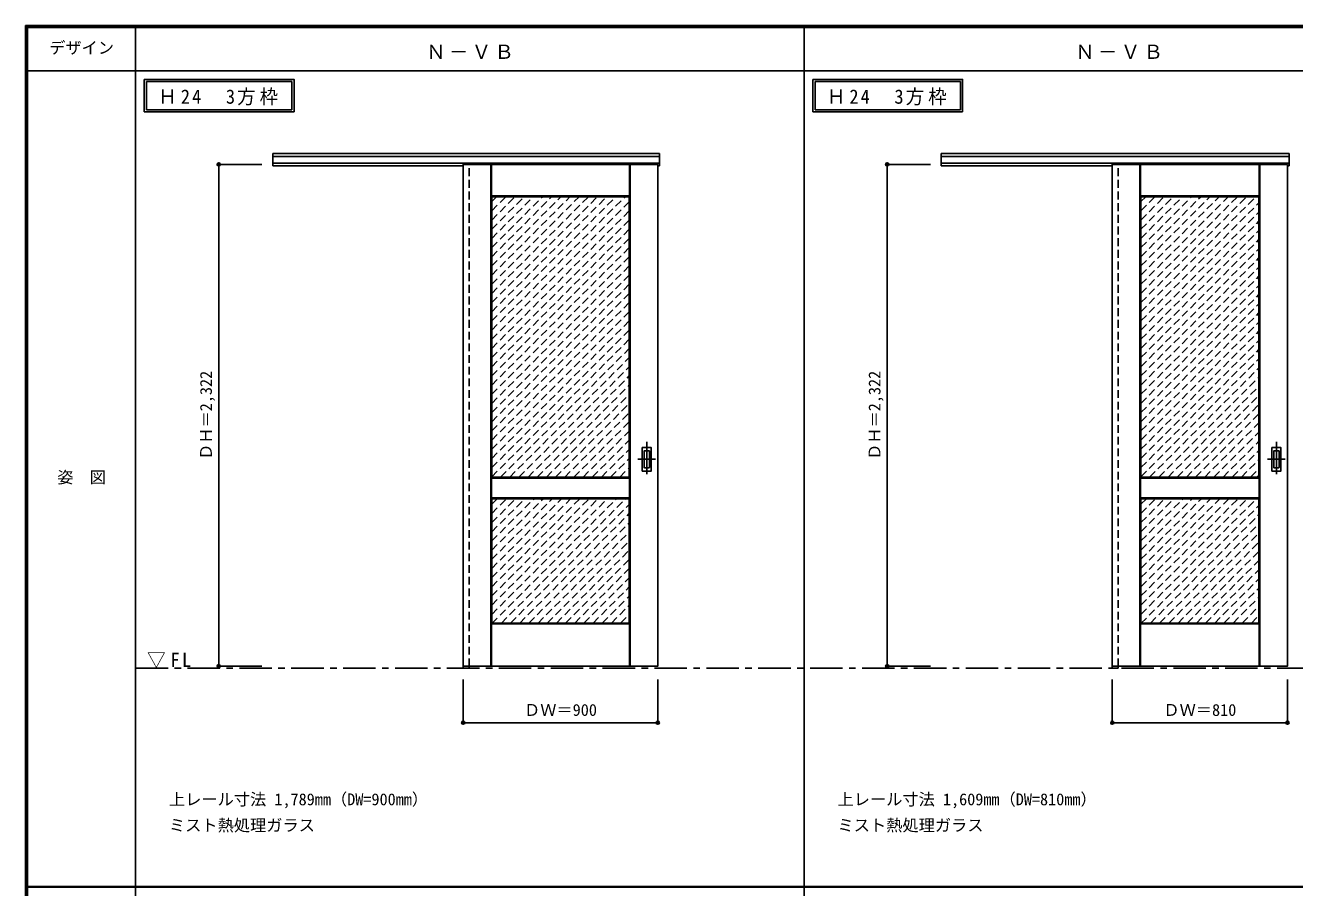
# Model space of a CAD drawing. Units: millimetres, scale not verified. Extents: x -6000 to 5700, y -4307 to 4260.
# Drawn here: x -6000 to -129, y 186 to 4175 of the extents above; entities that cross this region are included whole.
import ezdxf
from ezdxf.enums import TextEntityAlignment as Align

# ---------------------------------------------------------------- set-up
doc = ezdxf.new("R2010")
doc.units = ezdxf.units.MM
doc.header["$LTSCALE"] = 30
doc.header["$PDMODE"] = 32
doc.header["$PDSIZE"] = 15
doc.linetypes.add('CHAIN1', pattern=[8, 5, -1, 1, -1])
doc.linetypes.add('DASHED1', pattern=[1.8, 1.2, -0.6])
for name, color, linetype in [('0-1_通り芯', 4, 'CHAIN1'), ('0-2_扉', 3, 'Continuous'), ('0-3_仕上げ', 7, 'Continuous'), ('0-4_枠', 3, 'Continuous'), ('0-6_引手', 3, 'Continuous'), ('0-A_文字', 7, 'Continuous'), ('0-B_寸法', 7, 'Continuous'), ('0-C_ハッチ', 4, 'DASHED1'), ('F-1_枠', 6, 'Continuous'), ('F-A_文字', 7, 'Continuous')]:
    doc.layers.add(name, color=color, linetype=linetype)
doc.styles.add('ＭＳ ゴシック', font='')
doc.styles.get('ＭＳ ゴシック').set_extended_font_data('MS Gothic')

msp = doc.modelspace()

# ---------------------------------------------------------------- linework, layer by layer
at = {"layer": '0-1_通り芯'}
for p, q in [((-3125.75, 2248.5), (-3125.75, 2086.5)), ((-213.25, 2248.5), (-213.25, 2086.5)), ((-3084.75, 2167.5), (-3166.75, 2167.5)), ((-172.25, 2167.5), (-254.25, 2167.5))]:
    msp.add_line(p, q, dxfattribs=at)
at = {"layer": '0-1_通り芯', "color": 7}
msp.add_line((-5490, 1201), (3233.5, 1201), dxfattribs=at)
at = {"layer": '0-2_扉', "color": 4, "linetype": 'DASHED1'}
for p, q in [((-3974.75, 3532), (-3974.75, 3528)), ((-972.25, 3532), (-972.25, 3528))]:
    msp.add_line(p, q, dxfattribs=at)
at = {"layer": '0-2_扉'}
for p, q in [((-3974.75, 3532), (-3074.75, 3532)), ((-972.25, 3532), (-162.25, 3532)), ((-972.25, 3532), (-972.25, 1210))]:
    msp.add_line(p, q, dxfattribs=at)
for points in [[(-3974.75, 3532), (-3974.75, 1210), (-3074.75, 1210), (-3074.75, 3532)], [(-972.25, 1210), (-162.25, 1210), (-162.25, 3532)]]:
    msp.add_lwpolyline(points, dxfattribs=at)
at = {"layer": '0-3_仕上げ'}
for p, q in [((-3846.75, 1210), (-3846.75, 3532)), ((-3845.25, 3384.5), (-3845.25, 3532)), ((-3843.75, 3386), (-3843.75, 3532)), ((-3205.75, 3386), (-3205.75, 3532)), ((-3204.25, 3384.5), (-3204.25, 3532)), ((-3202.75, 1210), (-3202.75, 3532)), ((-844.25, 1210), (-844.25, 3532)), ((-842.75, 3384.5), (-842.75, 3532)), ((-841.25, 3386), (-841.25, 3532)), ((-293.25, 3386), (-293.25, 3532)), ((-291.75, 3384.5), (-291.75, 3532)), ((-290.25, 1210), (-290.25, 3532)), ((-3843.75, 3386), (-3845.25, 3384.5)), ((-3842.75, 3382), (-3845.25, 3384.5)), ((-3205.75, 3386), (-3843.75, 3386)), ((-3204.25, 3384.5), (-3206.75, 3382)), ((-3205.75, 3386), (-3204.25, 3384.5)), ((-841.25, 3386), (-842.75, 3384.5)), ((-840.25, 3382), (-842.75, 3384.5)), ((-293.25, 3386), (-841.25, 3386)), ((-291.75, 3384.5), (-294.25, 3382)), ((-293.25, 3386), (-291.75, 3384.5)), ((-3845.25, 1987.5), (-3845.25, 2082.5)), ((-3205.75, 2081), (-3843.75, 2081)), ((-3843.75, 1989), (-3843.75, 2081)), ((-3206.75, 2085), (-3204.25, 2082.5)), ((-3205.75, 2081), (-3204.25, 2082.5)), ((-842.75, 1987.5), (-842.75, 2082.5)), ((-293.25, 2081), (-841.25, 2081)), ((-841.25, 1989), (-841.25, 2081)), ((-294.25, 2085), (-291.75, 2082.5)), ((-3843.75, 1989), (-3845.25, 1987.5)), ((-3842.75, 1985), (-3845.25, 1987.5)), ((-3204.25, 1987.5), (-3206.75, 1985)), ((-841.25, 1989), (-842.75, 1987.5)), ((-840.25, 1985), (-842.75, 1987.5)), ((-841.25, 1989), (-293.25, 1989)), ((-291.75, 1987.5), (-294.25, 1985)), ((-3206.75, 1410), (-3204.25, 1407.5)), ((-294.25, 1410), (-291.75, 1407.5)), ((-3843.75, 1406), (-3845.25, 1407.5)), ((-3205.75, 1406), (-3843.75, 1406)), ((-3843.75, 1210), (-3843.75, 1406)), ((-3205.75, 1406), (-3204.25, 1407.5)), ((-3205.75, 1210), (-3205.75, 1406)), ((-3204.25, 1210), (-3204.25, 1407.5)), ((-841.25, 1406), (-842.75, 1407.5)), ((-293.25, 1406), (-841.25, 1406)), ((-841.25, 1210), (-841.25, 1406)), ((-293.25, 1406), (-291.75, 1407.5)), ((-293.25, 1210), (-293.25, 1406)), ((-291.75, 1210), (-291.75, 1407.5))]:
    msp.add_line(p, q, dxfattribs=at)
at = {"layer": '0-3_仕上げ', "color": 3}
for p, q in [((-3206.75, 3382), (-3842.75, 3382)), ((-3842.75, 2085), (-3842.75, 3382)), ((-3206.75, 2085), (-3206.75, 3382)), ((-294.25, 3382), (-840.25, 3382)), ((-840.25, 2085), (-840.25, 3382)), ((-294.25, 2085), (-294.25, 3382)), ((-3206.75, 2085), (-3842.75, 2085)), ((-294.25, 2085), (-840.25, 2085)), ((-3842.75, 1985), (-3206.75, 1985)), ((-3842.75, 1410), (-3842.75, 1985)), ((-3206.75, 1410), (-3206.75, 1985)), ((-840.25, 1985), (-294.25, 1985)), ((-840.25, 1410), (-840.25, 1985)), ((-294.25, 1410), (-294.25, 1985)), ((-3206.75, 1410), (-3842.75, 1410)), ((-294.25, 1410), (-840.25, 1410))]:
    msp.add_line(p, q, dxfattribs=at)
at = {"layer": '0-3_仕上げ'}
for points in [[(-3843.75, 2081), (-3845.25, 2082.5), (-3842.75, 2085)], [(-3843.75, 1989), (-3205.75, 1989), (-3205.75, 2081)], [(-3205.75, 1989), (-3204.25, 1987.5), (-3204.25, 2082.5)], [(-841.25, 2081), (-842.75, 2082.5), (-840.25, 2085)], [(-293.25, 1989), (-293.25, 2081), (-291.75, 2082.5)], [(-293.25, 1989), (-291.75, 1987.5), (-291.75, 2082.5)], [(-3845.25, 1210), (-3845.25, 1407.5), (-3842.75, 1410)], [(-842.75, 1210), (-842.75, 1407.5), (-840.25, 1410)]]:
    msp.add_lwpolyline(points, dxfattribs=at)
at = {"layer": '0-4_枠'}
for p, q in [((-4855.75, 3582), (-3066.75, 3582)), ((-4855.75, 3525), (-4855.75, 3582)), ((-3066.75, 3525), (-3066.75, 3582)), ((-1763.25, 3582), (-154.25, 3582)), ((-1763.25, 3525), (-1763.25, 3582)), ((-154.25, 3525), (-154.25, 3582)), ((-4855.75, 3569), (-3066.75, 3569)), ((-4855.75, 3537), (-3066.75, 3537)), ((-4855.75, 3525), (-3974.75, 3525)), ((-3975.75, 3537), (-3975.75, 1201)), ((-3947.75, 3532), (-3947.75, 3537)), ((-3074.75, 3525), (-3066.75, 3525)), ((-1763.25, 3569), (-154.25, 3569)), ((-1763.25, 3537), (-154.25, 3537)), ((-1763.25, 3525), (-972.25, 3525)), ((-973.25, 3537), (-973.25, 1201)), ((-945.25, 3532), (-945.25, 3537)), ((-162.25, 3525), (-154.25, 3525)), ((-3975.75, 1201), (-3947.75, 1201)), ((-3947.75, 1210), (-3947.75, 1201)), ((-973.25, 1201), (-945.25, 1201)), ((-945.25, 1210), (-945.25, 1201))]:
    msp.add_line(p, q, dxfattribs=at)
at = {"layer": '0-4_枠', "color": 4, "linetype": 'DASHED1'}
for p, q in [((-3947.75, 1210), (-3947.75, 3532)), ((-945.25, 1210), (-945.25, 3532))]:
    msp.add_line(p, q, dxfattribs=at)
at = {"layer": '0-6_引手'}
for p, q in [((-3146.75, 2221), (-3146.75, 2114)), ((-3145.25, 2222.5), (-3106.25, 2222.5)), ((-3104.75, 2114), (-3104.75, 2221)), ((-234.25, 2221), (-234.25, 2114)), ((-232.75, 2222.5), (-193.75, 2222.5)), ((-192.25, 2114), (-192.25, 2221)), ((-3145.25, 2112.5), (-3106.25, 2112.5)), ((-232.75, 2112.5), (-193.75, 2112.5))]:
    msp.add_line(p, q, dxfattribs=at)
at = {"layer": '0-6_引手', "color": 7}
for p, q in [((-3138.25, 2205), (-3138.25, 2130)), ((-3136.75, 2206.5), (-3114.75, 2206.5)), ((-3113.25, 2130), (-3113.25, 2205)), ((-225.75, 2205), (-225.75, 2130)), ((-224.25, 2206.5), (-202.25, 2206.5)), ((-200.75, 2130), (-200.75, 2205)), ((-3136.75, 2128.5), (-3114.75, 2128.5)), ((-224.25, 2128.5), (-202.25, 2128.5))]:
    msp.add_line(p, q, dxfattribs=at)
at = {"layer": '0-6_引手'}
for centre, start, end in [((-3145.25, 2221), 90, 180), ((-3106.25, 2221), 0, 90), ((-232.75, 2221), 90, 180), ((-193.75, 2221), 0, 90), ((-3145.25, 2114), 180, 270), ((-3106.25, 2114), 270, 0), ((-232.75, 2114), 180, 270), ((-193.75, 2114), 270, 0)]:
    msp.add_arc(centre, 1.5, start, end, dxfattribs=at)
at = {"layer": '0-6_引手', "color": 7}
for centre, start, end in [((-3136.75, 2205), 90, 180), ((-3114.75, 2205), 0, 90), ((-224.25, 2205), 90, 180), ((-202.25, 2205), 0, 90), ((-3136.75, 2130), 180, 270), ((-3114.75, 2130), 270, 0), ((-224.25, 2130), 180, 270), ((-202.25, 2130), 270, 0)]:
    msp.add_arc(centre, 1.5, start, end, dxfattribs=at)
at = {"layer": '0-A_文字'}
for p, q in [((-5450, 3925), (-5450, 3775)), ((-5440, 3915), (-5440, 3785)), ((-5440, 3915), (-4767.38, 3915)), ((-4767.38, 3915), (-4767.38, 3785)), ((-2357.5, 3925), (-2357.5, 3775)), ((-2347.5, 3915), (-2347.5, 3785)), ((-2347.5, 3915), (-1674.88, 3915)), ((-1674.88, 3915), (-1674.88, 3785)), ((-5450, 3775), (-4757.38, 3775)), ((-5440, 3785), (-4767.38, 3785)), ((-2357.5, 3775), (-1664.88, 3775)), ((-2347.5, 3785), (-1674.88, 3785))]:
    msp.add_line(p, q, dxfattribs=at)
for points in [[(-5450, 3925), (-4757.38, 3925), (-4757.38, 3775)], [(-2357.5, 3925), (-1664.88, 3925), (-1664.88, 3775)]]:
    msp.add_lwpolyline(points, dxfattribs=at)
at = {"layer": '0-B_寸法', "color": 4}
for p, q in [((-5105.75, 3532), (-4905.75, 3532)), ((-2013.25, 3532), (-1813.25, 3532)), ((-3974.75, 949), (-3974.75, 1149)), ((-3074.75, 949), (-3074.75, 1149)), ((-972.25, 949), (-972.25, 1149)), ((-162.25, 949), (-162.25, 1149)), ((-3074.75, 949), (-3974.75, 949)), ((-162.25, 949), (-972.25, 949))]:
    msp.add_line(p, q, dxfattribs=at)
for points in [[(-5105.75, 3532), (-5105.75, 1210), (-4905.75, 1210)], [(-2013.25, 3532), (-2013.25, 1210), (-1813.25, 1210)]]:
    msp.add_lwpolyline(points, dxfattribs=at)
at = {"layer": '0-B_寸法'}
for p in [(-5105.75, 3532), (-2013.25, 3532), (-5105.75, 1210), (-2013.25, 1210), (-3974.75, 949), (-3074.75, 949), (-972.25, 949), (-162.25, 949)]:
    msp.add_point(p, dxfattribs=at)
at = {"layer": '0-C_ハッチ'}
for p, q in [((-3842.75, 3020.06), (-3480.81, 3382)), ((-3842.75, 2977.63), (-3438.38, 3382)), ((-3842.75, 2935.21), (-3395.96, 3382)), ((-3842.75, 2892.78), (-3353.53, 3382)), ((-3842.75, 2850.35), (-3311.1, 3382)), ((-3842.75, 2807.93), (-3268.68, 3382)), ((-3842.75, 2765.5), (-3226.25, 3382)), ((-3842.75, 3359.47), (-3820.22, 3382)), ((-3842.75, 3062.49), (-3523.24, 3382)), ((-3842.75, 3104.91), (-3565.66, 3382)), ((-3842.75, 3147.34), (-3608.09, 3382)), ((-3842.75, 3189.76), (-3650.51, 3382)), ((-3842.75, 3232.19), (-3692.94, 3382)), ((-3842.75, 3274.62), (-3735.37, 3382)), ((-3842.75, 3317.04), (-3777.79, 3382)), ((-3842.75, 2723.07), (-3206.75, 3359.07)), ((-840.25, 2977.63), (-435.88, 3382)), ((-840.25, 2935.21), (-393.46, 3382)), ((-840.25, 2892.78), (-351.03, 3382)), ((-840.25, 2850.35), (-308.6, 3382)), ((-840.25, 3020.06), (-478.31, 3382)), ((-840.25, 3359.47), (-817.72, 3382)), ((-840.25, 3062.49), (-520.74, 3382)), ((-840.25, 3104.91), (-563.16, 3382)), ((-840.25, 3147.34), (-605.59, 3382)), ((-840.25, 3189.77), (-648.01, 3382)), ((-840.25, 3232.19), (-690.44, 3382)), ((-840.25, 3274.62), (-732.87, 3382)), ((-840.25, 3317.04), (-775.29, 3382)), ((-840.25, 2807.93), (-294.25, 3353.93)), ((-3842.75, 2680.65), (-3206.75, 3316.65)), ((-840.25, 2765.5), (-294.25, 3311.5)), ((-3842.75, 2638.22), (-3206.75, 3274.22)), ((-3842.75, 2595.79), (-3206.75, 3231.79)), ((-840.25, 2723.07), (-294.25, 3269.07)), ((-3842.75, 2553.37), (-3206.75, 3189.37)), ((-840.25, 2680.65), (-294.25, 3226.65)), ((-840.25, 2638.22), (-294.25, 3184.22)), ((-3842.75, 2510.94), (-3206.75, 3146.94)), ((-840.25, 2595.8), (-294.25, 3141.8)), ((-3842.75, 2468.52), (-3206.75, 3104.52)), ((-3842.75, 2426.09), (-3206.75, 3062.09)), ((-840.25, 2553.37), (-294.25, 3099.37)), ((-840.25, 2510.94), (-294.25, 3056.94)), ((-3842.75, 2383.66), (-3206.75, 3019.66)), ((-840.25, 2468.52), (-294.25, 3014.52)), ((-3842.75, 2341.24), (-3206.75, 2977.24)), ((-840.25, 2426.09), (-294.25, 2972.09)), ((-3842.75, 2298.81), (-3206.75, 2934.81)), ((-3842.75, 2256.38), (-3206.75, 2892.38)), ((-840.25, 2383.66), (-294.25, 2929.66)), ((-840.25, 2341.24), (-294.25, 2887.24)), ((-3842.75, 2213.96), (-3206.75, 2849.96)), ((-840.25, 2298.81), (-294.25, 2844.81)), ((-3842.75, 2171.53), (-3206.75, 2807.53)), ((-3842.75, 2129.1), (-3206.75, 2765.1)), ((-840.25, 2256.38), (-294.25, 2802.38)), ((-840.25, 2213.96), (-294.25, 2759.96)), ((-3842.75, 2086.68), (-3206.75, 2722.68)), ((-840.25, 2171.53), (-294.25, 2717.53)), ((-3802, 2085), (-3206.75, 2680.25)), ((-840.25, 2129.1), (-294.25, 2675.1)), ((-3759.58, 2085), (-3206.75, 2637.83)), ((-3717.15, 2085), (-3206.75, 2595.4)), ((-840.25, 2086.68), (-294.25, 2632.68)), ((-799.5, 2085), (-294.25, 2590.25)), ((-3674.72, 2085), (-3206.75, 2552.97)), ((-757.08, 2085), (-294.25, 2547.83)), ((-3632.3, 2085), (-3206.75, 2510.55)), ((-3589.87, 2085), (-3206.75, 2468.12)), ((-714.65, 2085), (-294.25, 2505.4)), ((-3547.44, 2085), (-3206.75, 2425.69)), ((-672.22, 2085), (-294.25, 2462.97)), ((-629.8, 2085), (-294.25, 2420.55)), ((-3505.02, 2085), (-3206.75, 2383.27)), ((-587.37, 2085), (-294.25, 2378.12)), ((-3462.59, 2085), (-3206.75, 2340.84)), ((-3420.16, 2085), (-3206.75, 2298.41)), ((-544.94, 2085), (-294.25, 2335.69)), ((-502.52, 2085), (-294.25, 2293.27)), ((-3377.74, 2085), (-3206.75, 2255.99)), ((-460.09, 2085), (-294.25, 2250.84)), ((-3335.31, 2085), (-3206.75, 2213.56)), ((-417.66, 2085), (-294.25, 2208.41)), ((-3292.88, 2085), (-3206.75, 2171.13)), ((-3250.46, 2085), (-3206.75, 2128.71)), ((-375.24, 2085), (-294.25, 2165.99)), ((-332.81, 2085), (-294.25, 2123.56)), ((-3208.03, 2085), (-3206.75, 2086.28)), ((-303.97, 2085), (-294.25, 2094.72)), ((-3842.75, 1959.4), (-3817.15, 1985)), ((-3842.75, 1916.97), (-3774.72, 1985)), ((-3842.75, 1874.55), (-3732.3, 1985)), ((-3842.75, 1832.12), (-3689.87, 1985)), ((-3842.75, 1789.69), (-3647.44, 1985)), ((-3842.75, 1747.27), (-3605.02, 1985)), ((-3842.75, 1704.84), (-3562.59, 1985)), ((-3842.75, 1662.41), (-3520.16, 1985)), ((-3842.75, 1619.99), (-3477.74, 1985)), ((-3842.75, 1577.56), (-3435.31, 1985)), ((-3842.75, 1535.13), (-3392.88, 1985)), ((-3842.75, 1492.71), (-3350.46, 1985)), ((-3842.75, 1450.28), (-3308.03, 1985)), ((-3842.75, 1407.86), (-3265.61, 1985)), ((-3798.18, 1410), (-3223.18, 1985)), ((-3755.75, 1410), (-3206.75, 1959)), ((-840.25, 1450.28), (-305.53, 1985)), ((-840.25, 1959.4), (-814.65, 1985)), ((-840.25, 1916.97), (-772.22, 1985)), ((-840.25, 1874.55), (-729.8, 1985)), ((-840.25, 1832.12), (-687.37, 1985)), ((-840.25, 1789.69), (-644.94, 1985)), ((-840.25, 1747.27), (-602.52, 1985)), ((-840.25, 1704.84), (-560.09, 1985)), ((-840.25, 1662.41), (-517.66, 1985)), ((-840.25, 1619.99), (-475.24, 1985)), ((-840.25, 1577.56), (-432.81, 1985)), ((-840.25, 1535.14), (-390.39, 1985)), ((-840.25, 1492.71), (-347.96, 1985)), ((-840.25, 1407.86), (-294.25, 1953.86)), ((-3713.33, 1410), (-3206.75, 1916.58)), ((-795.68, 1410), (-294.25, 1911.43)), ((-3670.9, 1410), (-3206.75, 1874.15)), ((-3628.47, 1410), (-3206.75, 1831.72)), ((-753.25, 1410), (-294.25, 1869)), ((-710.83, 1410), (-294.25, 1826.58)), ((-3586.05, 1410), (-3206.75, 1789.3)), ((-668.4, 1410), (-294.25, 1784.15)), ((-3543.62, 1410), (-3206.75, 1746.87)), ((-3501.19, 1410), (-3206.75, 1704.44)), ((-625.97, 1410), (-294.25, 1741.72)), ((-3458.77, 1410), (-3206.75, 1662.02)), ((-583.55, 1410), (-294.25, 1699.3)), ((-541.12, 1410), (-294.25, 1656.87)), ((-3416.34, 1410), (-3206.75, 1619.59)), ((-498.69, 1410), (-294.25, 1614.44)), ((-3373.91, 1410), (-3206.75, 1577.17)), ((-3331.49, 1410), (-3206.75, 1534.74)), ((-456.27, 1410), (-294.25, 1572.02)), ((-413.84, 1410), (-294.25, 1529.59)), ((-3289.06, 1410), (-3206.75, 1492.31)), ((-371.41, 1410), (-294.25, 1487.17)), ((-3246.64, 1410), (-3206.75, 1449.89)), ((-328.99, 1410), (-294.25, 1444.74))]:
    msp.add_line(p, q, dxfattribs=at)
at = {"layer": 'F-1_枠'}
for p, q in [((-6000, 4175), (5700, 4175)), ((-6000, 4175), (-6000, -4205)), ((-6000, 4170), (5700, 4170)), ((-5995, 4175), (-5995, -4205)), ((-5990, 4175), (-5990, -4205)), ((-5490, 4175), (-5490, -3790)), ((-2397.5, -3790), (-2397.5, 4175)), ((-6000, 4165), (5700, 4165)), ((-6000, 3965), (5700, 3965)), ((-6000, 190.5), (5700, 190.5)), ((-6000, 187.5), (5700, 187.5))]:
    msp.add_line(p, q, dxfattribs=at)

# ---------------------------------------------------------------- texts
at = {"layer": '0-A_文字', "style": 'ＭＳ ゴシック'}
for s, p in [('上レール寸法 1,789mm（DW=900mm）', (-5335.75, 550.5)), ('上レール寸法 1,609mm（DW=810mm）', (-2243.25, 550.5)), ('ミスト熱処理ガラス', (-5335.75, 430.5)), ('ミスト熱処理ガラス', (-2243.25, 430.5))]:
    msp.add_text(s, height=54.99, dxfattribs=at).set_placement(p, align=Align.BOTTOM_LEFT)
at = {"layer": '0-A_文字', "char_height": 65.98, "attachment_point": 7, "style": 'ＭＳ ゴシック'}
for s, insert in [('\\T1.17;Ｎ－ＶＢ', (-4146.25, 4020)), ('\\T1.17;Ｎ－ＶＢ', (-1143.75, 4020)), ('\\T1.22;\\W0.95;Ｈ24\u30003方枠', (-5385.34, 3805)), ('\\T1.22;\\W0.95;Ｈ24\u30003方枠', (-2292.84, 3805)), ('\\T1.26;\\W0.95;▽FL', (-5437, 1201))]:
    msp.add_mtext(s, dxfattribs=dict(at, insert=insert))
at = {"layer": '0-B_寸法', "style": 'ＭＳ ゴシック'}
for p in [(-5120.75, 2164.75), (-2028.25, 2164.75)]:
    msp.add_text('ＤＨ＝2,322', height=54.99, rotation=90, dxfattribs=at).set_placement(p, align=Align.BOTTOM_LEFT)
for s, p in [('ＤＷ＝900', (-3693.5, 964)), ('ＤＷ＝810', (-736, 964))]:
    msp.add_text(s, height=54.99, dxfattribs=at).set_placement(p, align=Align.BOTTOM_LEFT)
at = {"layer": 'F-A_文字', "style": 'ＭＳ ゴシック'}
for s, p in [('デザイン', (-5890, 4027.5)), ('姿\u3000図', (-5852.5, 2040.25))]:
    msp.add_text(s, height=54.99, dxfattribs=at).set_placement(p, align=Align.BOTTOM_LEFT)

doc.saveas('drawing.dxf')
